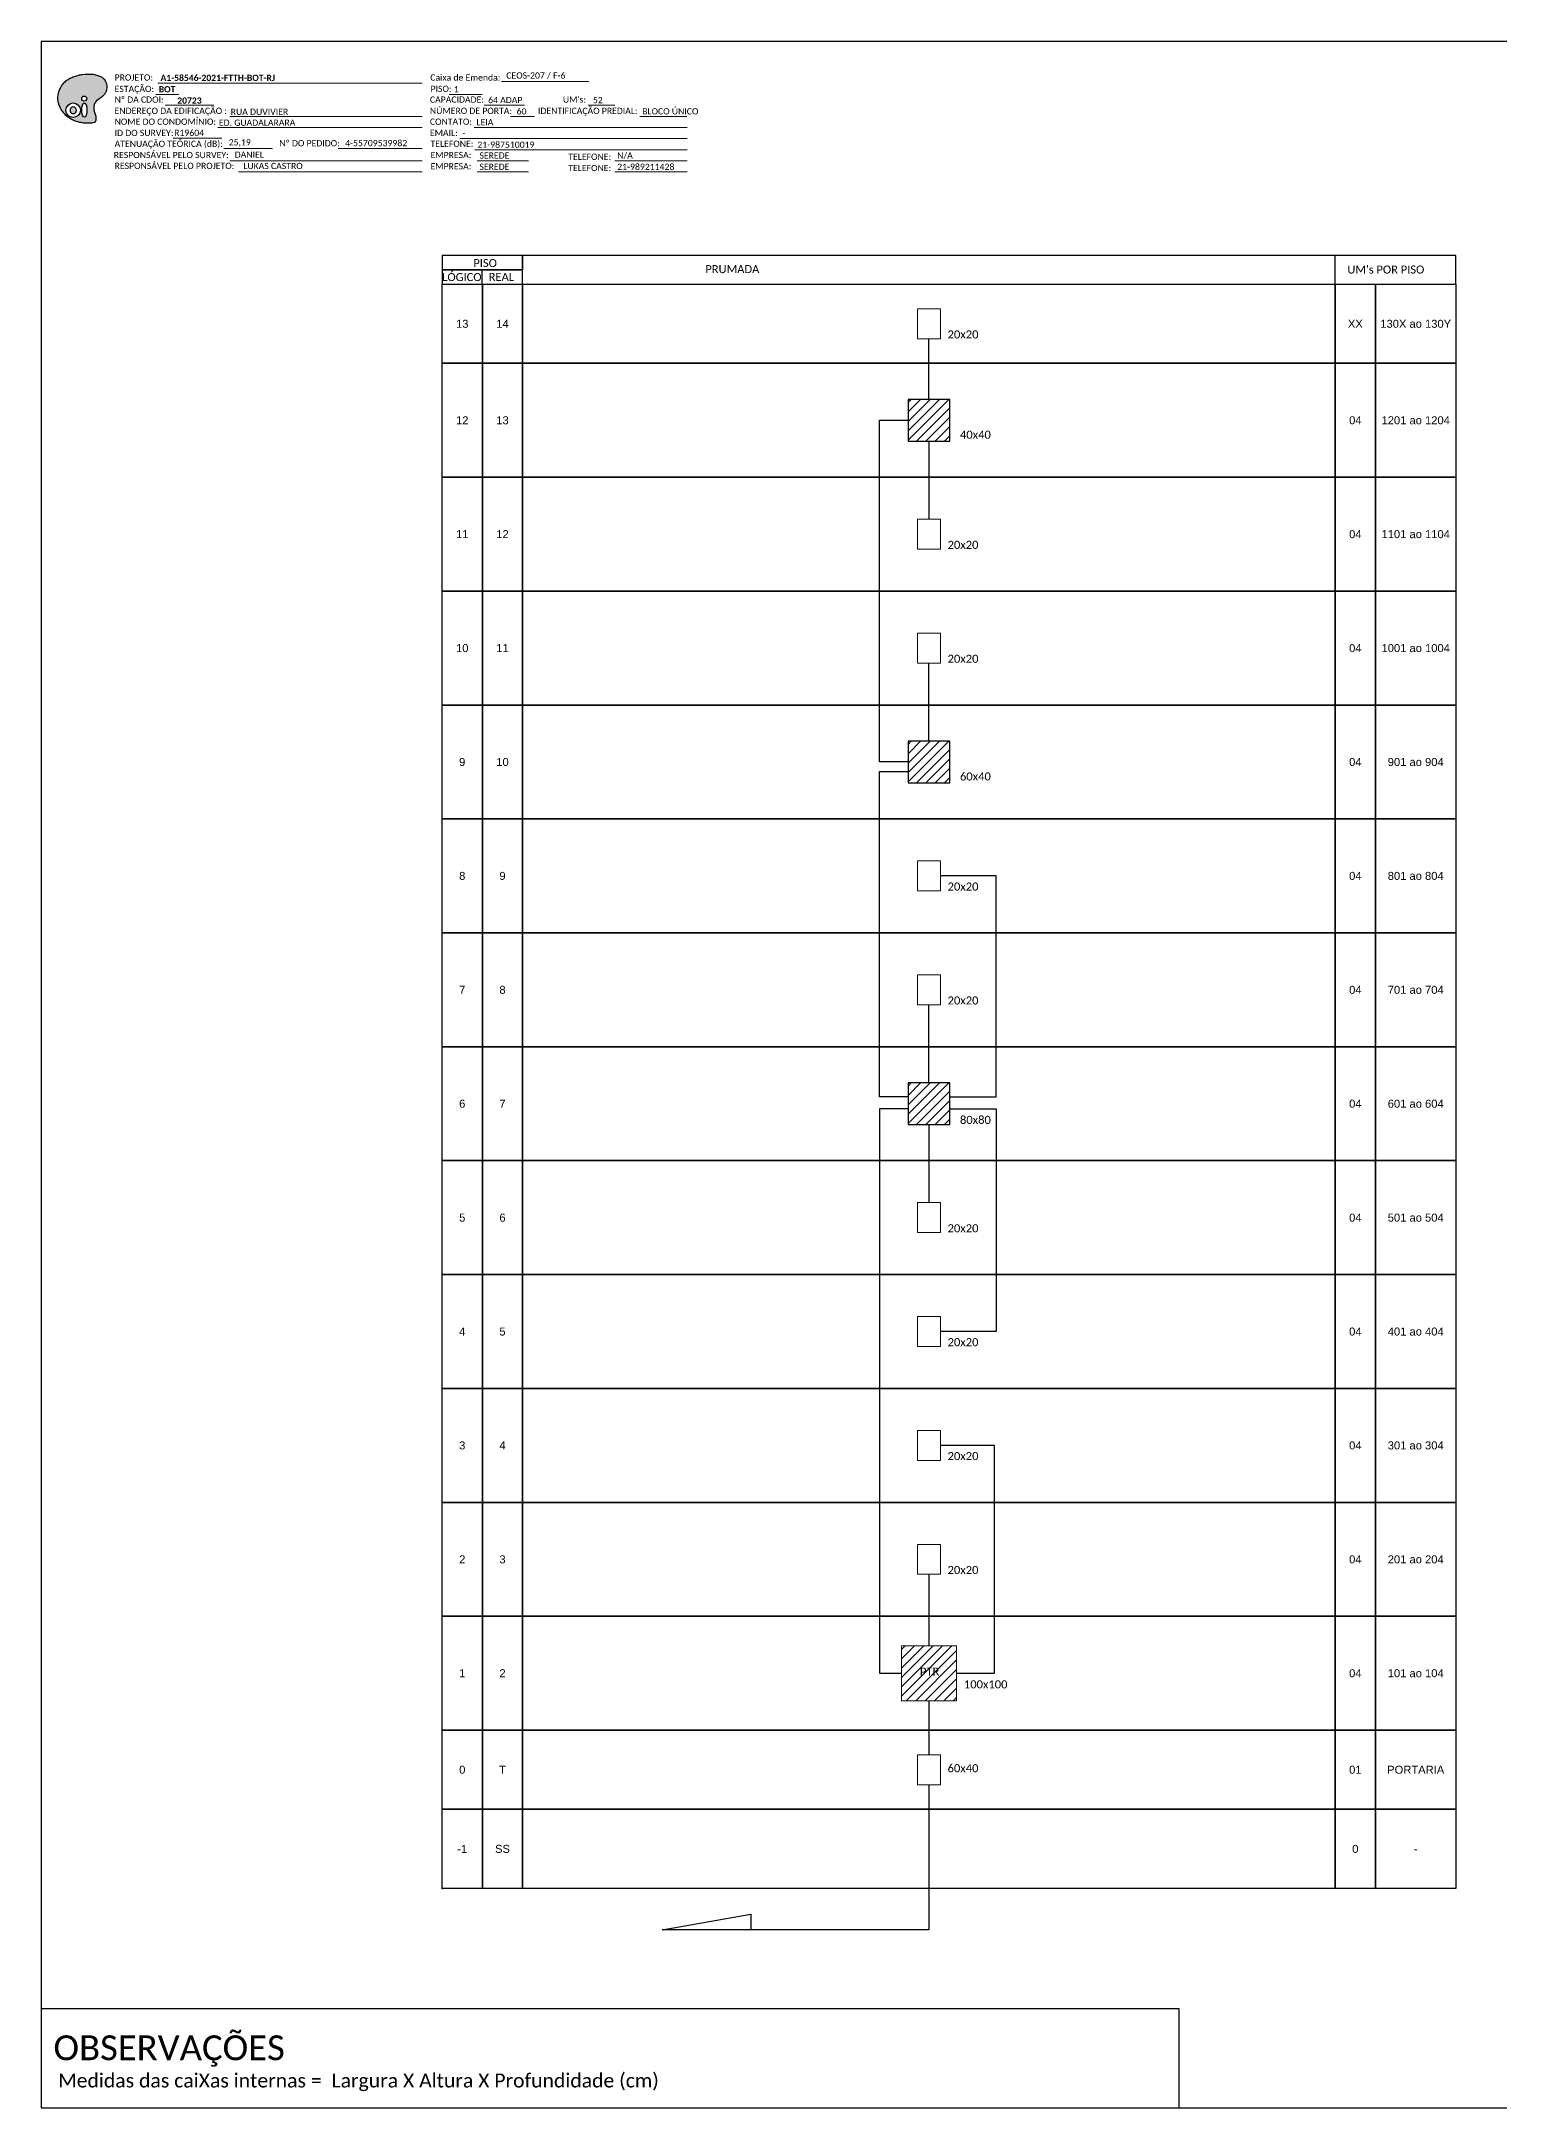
# Model space of a CAD drawing. Extents: x -89 to 2622484776, y -1852823961 to 1299.
# Drawn here: x 863 to 1282, y 705 to 1299 of the extents above; entities that cross this region are included whole.
import ezdxf
from ezdxf.enums import TextEntityAlignment as Align

# ---------------------------------------------------------------- set-up
doc = ezdxf.new("R2010")
doc.units = 0
doc.styles.add('ARIAL', font='arial.ttf')
doc.styles.add('WMF-Calibri0', font='CALIBRI.TTF')
doc.styles.add('WMF-Calibri1', font='CALIBRIB.TTF')

# ---------------------------------------------------------------- blocks, each defined once
blk = doc.blocks.new('OI')
h = blk.add_hatch(color=40)
edge = h.paths.add_edge_path()
edge.add_spline(control_points=[(4.35, -0.67), (3.92, -0.99), (3.26, -1.5), (2.81, -2.59), (2.9, -3.5), (3.06, -4.27), (3.31, -4.85), (3.37, -5.39), (3.4, -5.88), (3.2, -6.4), (2.54, -6.61), (1.65, -6.63), (0.55, -6.67), (-0.56, -6.42), (-1.61, -6.14), (-2.77, -5.61), (-3.92, -4.77), (-4.89, -3.7), (-5.34, -2.65), (-5.6, -1.94), (-5.85, -0.96), (-5.71, 0.47), (-5.1, 2.02), (-4.14, 3.02), (-3.3, 3.61), (-2.37, 4.16), (-1.36, 4.44), (-0.56, 4.7), (0.79, 4.85), (2.24, 4.97), (3.79, 4.57), (4.67, 4.21), (5.44, 3.65), (5.76, 2.99), (6.03, 2.21), (6.01, 1.46), (5.72, 0.64), (5.31, 0.08), (4.88, -0.38), (4.51, -0.55), (4.35, -0.67)], knot_values=[0, 0, 0, 0, 1.60434, 2.417191, 3.427595, 4.282808, 4.776746, 5.304182, 5.888771, 6.258406, 6.858137, 7.79129, 8.986195, 10.124242, 11.187857, 12.242908, 13.953784, 15.414161, 16.515391, 17.349188, 17.675853, 19.552021, 21.515531, 22.568638, 23.63245, 24.621084, 25.782718, 26.745347, 27.142653, 29.870543, 31.004649, 31.921532, 32.709589, 33.801391, 34.042471, 35.192333, 35.971461, 36.628871, 37.254359, 37.836911, 37.836911, 37.836911, 37.836911], degree=3, periodic=0)
h.paths.add_polyline_path([(1.13, -0.87, -1), (-0.04, -0.87, -1)], flags=16)
edge = h.paths.add_edge_path(flags=16)
edge.add_ellipse((0.56, -3.59), major_axis=(-0.02, 1.71), ratio=0.361305, start_angle=0, end_angle=360)
h.paths.add_polyline_path([(-0.36, -3.62, -1), (-3.8, -3.62, -1)], flags=16)
edge = h.paths.add_edge_path(flags=0)
edge.add_ellipse((-2.08, -3.62), major_axis=(0, 0.885), ratio=0.758294, start_angle=0, end_angle=360)
at = {"color": 40}
for centre, radius in [((-2.08, -3.62), 1.72), ((0.54, -0.87), 0.587)]:
    blk.add_circle(centre, radius, dxfattribs=at)
blk.add_ellipse((-2.08, -3.62), major_axis=(0, 0.885), ratio=0.758294, start_param=-3.141592653589792, end_param=3.141592653589792, dxfattribs=at)
blk.add_ellipse((0.56, -3.59), major_axis=(-0.02, 1.71), ratio=0.361305, dxfattribs=at)
at = {"color": 40, "start_tangent": (-0.800898, -0.598801), "end_tangent": (-0.800898, -0.598801)}
blk.add_spline([(4.35, -0.67), (3.2, -1.78), (2.9, -2.54), (2.92, -3.55), (3.12, -4.38), (3.28, -4.85), (3.37, -5.37), (3.35, -5.95), (3.2, -6.29), (2.66, -6.55), (1.73, -6.63), (0.54, -6.62), (-0.58, -6.41), (-1.6, -6.11), (-2.56, -5.67), (-3.95, -4.67), (-4.89, -3.56), (-5.37, -2.56), (-5.64, -1.78), (-5.72, -1.46), (-5.63, 0.42), (-4.84, 2.22), (-4.13, 2.99), (-3.27, 3.62), (-2.4, 4.09), (-1.3, 4.47), (-0.37, 4.72), (0.02, 4.77), (2.75, 4.8), (3.85, 4.53), (4.69, 4.16), (5.31, 3.68), (5.85, 2.73), (5.93, 2.5), (5.94, 1.35), (5.67, 0.62), (5.29, 0.08), (4.84, -0.36), (4.35, -0.67)], degree=3, dxfattribs=at)
blk = doc.blocks.new('CARIMBO')
at = {"color": 7, "lineweight": 0}
for points in [[(35.66, -16.79), (111.64, -16.79)], [(134.48, -16.3), (159.61, -16.3)], [(35.15, -20.06), (41.7, -20.06)], [(37.81, -23.14), (51.75, -23.14)], [(119.43, -20.02), (128.92, -20.02)], [(129.48, -23.14), (141.1, -23.14)], [(159.42, -23.14), (167.09, -23.14)], [(52.97, -29.48), (111.64, -29.48)], [(56.38, -26.37), (111.64, -26.37)], [(126.6, -29.48), (187.83, -29.48)], [(137.07, -26.37), (144.01, -26.37)], [(174.24, -26.37), (187.8, -26.37)], [(40.13, -32.55), (54.07, -32.55)], [(54.67, -35.52), (68.61, -35.52)], [(122.56, -32.72), (187.83, -32.72)], [(56.38, -39.07), (111.64, -39.07)], [(126.84, -35.96), (187.83, -35.96)], [(127.45, -39.07), (142.25, -39.07)], [(167.06, -39.07), (187.83, -39.07)], [(58.87, -42.31), (111.64, -42.31)], [(127.45, -42.31), (142.25, -42.31)], [(167.06, -42.31), (187.83, -42.31)]]:
    blk.add_lwpolyline(points, dxfattribs=at)
at = {"color": 7, "xscale": 1.213923925163967, "yscale": 1.213923925163967, "zscale": 1.213923925163967, "rotation": 0.1532896023949059}
blk.add_blockref('OI', (13.86, -20.16), dxfattribs=at)
at = {"color": 7, "lineweight": 0, "style": 'WMF-Calibri0'}
for s, height, p in [('PROJETO:', 1.793, (23.26, -16.04)), ('ESTAÇÃO:', 1.793, (23.26, -19.32)), ('Caixa de Emenda:', 1.7927, (114.02, -16.04)), ('PISO:', 1.793, (114.09, -19.28)), ('ENDEREÇO DA EDIFICAÇÃO :', 1.7927, (23.26, -25.63)), ('Nº DA CDOI:', 1.7927, (23.26, -22.39)), ('CAPACIDADE:', 1.7927, (113.91, -22.39)), ('NÚMERO DE PORTA:', 1.7927, (113.91, -25.63)), ('IDENTIFICAÇÃO PREDIAL:', 1.7927, (144.99, -25.63)), ("UM's:", 1.793, (152.15, -22.39)), ('NOME DO CONDOMÍNIO:', 1.7927, (23.26, -28.74)), ('CONTATO:', 1.793, (113.91, -28.74)), ('ATENUAÇÃO TEÓRICA (dB):', 1.7927, (23.26, -35.09)), ('ID DO SURVEY:', 1.7927, (23.26, -31.97)), ('EMAIL:', 1.793, (113.91, -31.97)), ('TELEFONE:', 1.793, (114.09, -35.09)), ('RESPONSÁVEL PELO SURVEY:', 1.7927, (23.02, -38.32)), ('RESPONSÁVEL PELO PROJETO:', 1.7927, (23.26, -41.44)), ('EMPRESA:', 1.793, (114.09, -38.32)), ('EMPRESA:', 1.793, (114.09, -41.56)), ('TELEFONE:', 1.793, (153.7, -38.83)), ('TELEFONE:', 1.793, (153.7, -42.06))]:
    blk.add_text(s, height=height, dxfattribs=at).set_placement(p)
at = {"color": 7, "lineweight": 0, "flags": 8}
for tag, p, style in [('EST', (35.94, -19.41), 'WMF-Calibri1'), ('PROJ', (36.46, -16.13), 'WMF-Calibri1'), ('PISO_PTR', (120.78, -19.42), 'WMF-Calibri0'), ('CEOS-XX', (135.87, -15.46), 'WMF-Calibri0'), ('CAPAC.', (130.66, -22.52), 'WMF-Calibri0'), ("UC'S", (160.78, -22.54), 'WMF-Calibri0'), ('NOME_DO_COND.', (53.23, -29.02), 'WMF-Calibri0'), ('LOGRADOURO', (56.65, -25.91), 'WMF-Calibri0'), ('NOME_DO_CONTATO', (127.3, -28.89), 'WMF-Calibri0'), ('N°', (138.85, -25.77), 'WMF-Calibri0'), ('N°PREDIO', (174.94, -25.77), 'WMF-Calibri0'), ('_ID_', (40.39, -31.94), 'WMF-Calibri0'), ('O_POTEN', (56.06, -34.68), 'WMF-Calibri0'), ('EMAIL', (123.26, -32.12), 'WMF-Calibri0'), ('TELEFONE', (127.55, -35.36), 'WMF-Calibri0'), ('RES_SURVEY', (57.78, -38.23), 'WMF-Calibri0'), ('RES_PROJ', (60.27, -41.47), 'WMF-Calibri0'), ('EMP_RESP_SURVEY', (128.16, -38.47), 'WMF-Calibri0'), ('EMP_RESP_PROJ', (128.16, -41.71), 'WMF-Calibri0'), ('CONT_RESP_SURVEY', (167.76, -38.47), 'WMF-Calibri0'), ('CONT_RESP_PROJ', (167.76, -41.71), 'WMF-Calibri0')]:
    blk.add_attdef(tag, p, '', height=1.79, dxfattribs=dict(at, style=style))
at = {"color": 7, "lineweight": 0, "style": 'WMF-Calibri1', "flags": 8}
blk.add_attdef("N° CDO'S", text='', height=1.79, dxfattribs=at).set_placement((44.78, -22.68), align=Align.CENTER)

msp = doc.modelspace()

# ---------------------------------------------------------------- hatches: boundary and pattern name
h = msp.add_hatch()
h.set_pattern_fill('ANSI31', color=1, scale=0.6)
h.set_pattern_definition([(45, (-1240, 52.6137), (-1.3470384, 1.3470384), [])])
h.paths.add_polyline_path([(1112.19, 1184.09), (1124.19, 1184.09), (1124.19, 1196.09), (1112.19, 1196.09)])
h = msp.add_hatch()
h.set_pattern_fill('ANSI31', color=1, scale=0.6)
h.set_pattern_definition([(45, (-1240, -45.6175), (-1.3470384, 1.3470384), [])])
h.paths.add_polyline_path([(1112.19, 1085.86), (1124.19, 1085.86), (1124.19, 1097.86), (1112.19, 1097.86)])
h = msp.add_hatch()
h.set_pattern_fill('ANSI31', color=1, scale=0.6)
h.set_pattern_definition([(45, (-1240, -143.8487), (-1.3470384, 1.3470384), [])])
h.paths.add_polyline_path([(1112.19, 987.63), (1124.19, 987.63), (1124.19, 999.63), (1112.19, 999.63)])
h = msp.add_hatch()
h.set_pattern_fill('ANSI31', color=1, scale=0.6)
h.set_pattern_definition([(45, (288.365, 3509.0693), (-1.3470384, 1.3470384), [])])
h.paths.add_polyline_path([(1126.09, 837.81), (1110.28, 837.81), (1110.28, 822.01), (1126.09, 822.01)])
h.paths.add_polyline_path([(1115.02, 828.64), (1121.82, 828.64), (1121.82, 832.11), (1115.02, 832.11)], flags=24)

# ---------------------------------------------------------------- linework, layer by layer
for points in [[(863, 705.02), (1701.56, 705.02), (1701.56, 1299.02), (863, 1299.02), (863, 705.02)], [(1001.34, 1229.21), (1269.71, 1229.21), (1269.71, 1237.43), (1001.34, 1237.43), (1001.34, 1237.43), (1001.34, 1233.32)], [(1234.96, 1229.21), (1234.96, 1237.43)], [(989.77, 1229.21), (989.77, 1233.32)]]:
    msp.add_lwpolyline(points)
at = {"color": 7, "lineweight": 0}
msp.add_lwpolyline([(948.31, 1268.26), (972.46, 1268.26)], dxfattribs=at)
for points in [[(978.2, 1233.32), (1001.34, 1233.32), (1001.34, 1237.43), (978.2, 1237.43)], [(978.2, 1229.21), (1001.34, 1229.21), (1001.34, 1233.32), (978.2, 1233.32)], [(978.23, 1229.21), (989.81, 1229.21), (989.81, 1206.46), (978.23, 1206.46)], [(989.81, 1229.21), (1001.38, 1229.21), (1001.38, 1206.46), (989.81, 1206.46)], [(1001.38, 1229.21), (1235, 1229.21), (1235, 1206.46), (1001.38, 1206.46)], [(1235, 1229.21), (1246.57, 1229.21), (1246.57, 1206.46), (1235, 1206.46)], [(1246.57, 1229.21), (1269.71, 1229.21), (1269.71, 1206.46), (1246.57, 1206.46)], [(978.23, 1206.46), (989.81, 1206.46), (989.81, 1173.72), (978.23, 1173.72)], [(989.81, 1206.46), (1001.38, 1206.46), (1001.38, 1173.72), (989.81, 1173.72)], [(1001.38, 1206.46), (1235, 1206.46), (1235, 1173.72), (1001.38, 1173.72)], [(1235, 1206.46), (1246.57, 1206.46), (1246.57, 1173.72), (1235, 1173.72)], [(1246.57, 1206.46), (1269.71, 1206.46), (1269.71, 1173.72), (1246.57, 1173.72)], [(978.23, 1173.72), (989.81, 1173.72), (989.81, 1140.97), (978.23, 1140.97)], [(989.81, 1173.72), (1001.38, 1173.72), (1001.38, 1140.97), (989.81, 1140.97)], [(1001.38, 1173.72), (1235, 1173.72), (1235, 1140.97), (1001.38, 1140.97)], [(1235, 1173.72), (1246.57, 1173.72), (1246.57, 1140.97), (1235, 1140.97)], [(1246.57, 1173.72), (1269.71, 1173.72), (1269.71, 1140.97), (1246.57, 1140.97)], [(978.23, 1140.97), (989.81, 1140.97), (989.81, 1108.23), (978.23, 1108.23)], [(989.81, 1140.97), (1001.38, 1140.97), (1001.38, 1108.23), (989.81, 1108.23)], [(1001.38, 1140.97), (1235, 1140.97), (1235, 1108.23), (1001.38, 1108.23)], [(1235, 1140.97), (1246.57, 1140.97), (1246.57, 1108.23), (1235, 1108.23)], [(1246.57, 1140.97), (1269.71, 1140.97), (1269.71, 1108.23), (1246.57, 1108.23)], [(978.23, 1108.23), (989.81, 1108.23), (989.81, 1075.49), (978.23, 1075.49)], [(989.81, 1108.23), (1001.38, 1108.23), (1001.38, 1075.49), (989.81, 1075.49)], [(1001.38, 1108.23), (1235, 1108.23), (1235, 1075.49), (1001.38, 1075.49)], [(1235, 1108.23), (1246.57, 1108.23), (1246.57, 1075.49), (1235, 1075.49)], [(1246.57, 1108.23), (1269.71, 1108.23), (1269.71, 1075.49), (1246.57, 1075.49)], [(978.23, 1075.49), (989.81, 1075.49), (989.81, 1042.74), (978.23, 1042.74)], [(989.81, 1075.49), (1001.38, 1075.49), (1001.38, 1042.74), (989.81, 1042.74)], [(1001.38, 1075.49), (1235, 1075.49), (1235, 1042.74), (1001.38, 1042.74)], [(1235, 1075.49), (1246.57, 1075.49), (1246.57, 1042.74), (1235, 1042.74)], [(1246.57, 1075.49), (1269.71, 1075.49), (1269.71, 1042.74), (1246.57, 1042.74)], [(978.23, 1042.74), (989.81, 1042.74), (989.81, 1010), (978.23, 1010)], [(989.81, 1042.74), (1001.38, 1042.74), (1001.38, 1010), (989.81, 1010)], [(1001.38, 1042.74), (1235, 1042.74), (1235, 1010), (1001.38, 1010)], [(1235, 1042.74), (1246.57, 1042.74), (1246.57, 1010), (1235, 1010)], [(1246.57, 1042.74), (1269.71, 1042.74), (1269.71, 1010), (1246.57, 1010)], [(978.23, 1010), (989.81, 1010), (989.81, 977.26), (978.23, 977.26)], [(989.81, 1010), (1001.38, 1010), (1001.38, 977.26), (989.81, 977.26)], [(1001.38, 1010), (1235, 1010), (1235, 977.26), (1001.38, 977.26)], [(1235, 1010), (1246.57, 1010), (1246.57, 977.26), (1235, 977.26)], [(1246.57, 1010), (1269.71, 1010), (1269.71, 977.26), (1246.57, 977.26)], [(978.23, 977.26), (989.81, 977.26), (989.81, 944.51), (978.23, 944.51)], [(989.81, 977.26), (1001.38, 977.26), (1001.38, 944.51), (989.81, 944.51)], [(1001.38, 977.26), (1235, 977.26), (1235, 944.51), (1001.38, 944.51)], [(1235, 977.26), (1246.57, 977.26), (1246.57, 944.51), (1235, 944.51)], [(1246.57, 977.26), (1269.71, 977.26), (1269.71, 944.51), (1246.57, 944.51)], [(978.23, 944.51), (989.81, 944.51), (989.81, 911.77), (978.23, 911.77)], [(989.81, 944.51), (1001.38, 944.51), (1001.38, 911.77), (989.81, 911.77)], [(1001.38, 944.51), (1235, 944.51), (1235, 911.77), (1001.38, 911.77)], [(1235, 944.51), (1246.57, 944.51), (1246.57, 911.77), (1235, 911.77)], [(1246.57, 944.51), (1269.71, 944.51), (1269.71, 911.77), (1246.57, 911.77)], [(978.23, 911.77), (989.81, 911.77), (989.81, 879.03), (978.23, 879.03)], [(989.81, 911.77), (1001.38, 911.77), (1001.38, 879.03), (989.81, 879.03)], [(1001.38, 911.77), (1235, 911.77), (1235, 879.03), (1001.38, 879.03)], [(1235, 911.77), (1246.57, 911.77), (1246.57, 879.03), (1235, 879.03)], [(1246.57, 911.77), (1269.71, 911.77), (1269.71, 879.03), (1246.57, 879.03)], [(978.23, 879.03), (989.81, 879.03), (989.81, 846.28), (978.23, 846.28)], [(989.81, 879.03), (1001.38, 879.03), (1001.38, 846.28), (989.81, 846.28)], [(1001.38, 879.03), (1235, 879.03), (1235, 846.28), (1001.38, 846.28)], [(1235, 879.03), (1246.57, 879.03), (1246.57, 846.28), (1235, 846.28)], [(1246.57, 879.03), (1269.71, 879.03), (1269.71, 846.28), (1246.57, 846.28)], [(978.23, 846.28), (989.81, 846.28), (989.81, 813.54), (978.23, 813.54)], [(989.81, 846.28), (1001.38, 846.28), (1001.38, 813.54), (989.81, 813.54)], [(1001.38, 846.28), (1235, 846.28), (1235, 813.54), (1001.38, 813.54)], [(1235, 846.28), (1246.57, 846.28), (1246.57, 813.54), (1235, 813.54)], [(1246.57, 846.28), (1269.71, 846.28), (1269.71, 813.54), (1246.57, 813.54)], [(978.23, 813.54), (989.81, 813.54), (989.81, 790.79), (978.23, 790.79)], [(989.81, 813.54), (1001.38, 813.54), (1001.38, 790.79), (989.81, 790.79)], [(1001.38, 813.54), (1235, 813.54), (1235, 790.79), (1001.38, 790.79)], [(1235, 813.54), (1246.57, 813.54), (1246.57, 790.79), (1235, 790.79)], [(1246.57, 813.54), (1269.71, 813.54), (1269.71, 790.79), (1246.57, 790.79)], [(978.23, 790.79), (989.81, 790.79), (989.81, 768.05), (978.23, 768.05)], [(989.81, 790.79), (1001.38, 790.79), (1001.38, 768.05), (989.81, 768.05)], [(1001.38, 790.79), (1235, 790.79), (1235, 768.05), (1001.38, 768.05)], [(1235, 790.79), (1246.57, 790.79), (1246.57, 768.05), (1235, 768.05)], [(1246.57, 790.79), (1269.71, 790.79), (1269.71, 768.05), (1246.57, 768.05)]]:
    msp.add_lwpolyline(points, close=True)
at = {"color": 0, "lineweight": 0}
for points in [[(1114.88, 1222.14), (1121.5, 1222.14), (1121.5, 1213.52), (1114.88, 1213.52)], [(1114.88, 1161.66), (1121.5, 1161.66), (1121.5, 1153.04), (1114.88, 1153.04)], [(1114.88, 1128.91), (1121.5, 1128.91), (1121.5, 1120.29), (1114.88, 1120.29)], [(1114.88, 1063.43), (1121.5, 1063.43), (1121.5, 1054.81), (1114.88, 1054.81)], [(1114.88, 1030.68), (1121.5, 1030.68), (1121.5, 1022.06), (1114.88, 1022.06)], [(1114.88, 965.19), (1121.5, 965.19), (1121.5, 956.57), (1114.88, 956.57)], [(1114.88, 932.45), (1121.5, 932.45), (1121.5, 923.83), (1114.88, 923.83)], [(1114.88, 899.71), (1121.5, 899.71), (1121.5, 891.09), (1114.88, 891.09)], [(1114.88, 866.96), (1121.5, 866.96), (1121.5, 858.34), (1114.88, 858.34)], [(1114.88, 806.48), (1121.5, 806.48), (1121.5, 797.86), (1114.88, 797.86)]]:
    msp.add_lwpolyline(points, close=True, dxfattribs=at)
at = {"color": 3, "ltscale": 0.5}
for points in [[(1118.19, 1196.09), (1118.19, 1213.52)], [(1104, 1091.86), (1104, 1190.09), (1112.19, 1190.09)], [(1118.19, 1184.09), (1118.19, 1161.66)], [(1118.19, 1097.86), (1118.19, 1120.29)], [(1112.19, 1091.86), (1104, 1091.86)], [(1104, 995.63), (1104, 1089.11), (1112.19, 1089.11)], [(1137.5, 995.63), (1137.5, 1059.12), (1121.5, 1059.12)], [(1118.19, 999.63), (1118.19, 1022.06)], [(1112.19, 995.63), (1104, 995.63)], [(1112.19, 992.13), (1104, 992.13), (1104, 829.91), (1110.28, 829.91)], [(1137.5, 992.13), (1137.5, 928.14), (1121.5, 928.14)], [(1124.19, 995.63), (1137.5, 995.63)], [(1124.19, 992.13), (1137.5, 992.13)], [(1118.19, 987.63), (1118.19, 965.19)], [(1126.09, 829.91), (1137, 829.91), (1137, 895.4), (1121.5, 895.4)], [(1118.19, 858.34), (1118.19, 837.81)], [(1118.19, 822.01), (1118.19, 806.48)], [(1118.19, 797.86), (1118.19, 756.11), (1041.5, 756.11), (1067, 760.61), (1067, 756.11)]]:
    msp.add_lwpolyline(points, dxfattribs=at)
at = {"color": 1}
for points in [[(1112.19, 1184.09), (1124.19, 1184.09), (1124.19, 1196.09), (1112.19, 1196.09)], [(1112.19, 1085.86), (1124.19, 1085.86), (1124.19, 1097.86), (1112.19, 1097.86)], [(1112.19, 987.63), (1124.19, 987.63), (1124.19, 999.63), (1112.19, 999.63)]]:
    msp.add_lwpolyline(points, close=True, dxfattribs=at)
at = {"color": 1, "lineweight": 0}
msp.add_lwpolyline([(1110.28, 837.81), (1126.09, 837.81), (1126.09, 822.01), (1110.28, 822.01)], close=True, dxfattribs=at)
at = {"color": 7}
msp.add_lwpolyline([(863.07, 733.5), (1190.03, 733.5), (1190.03, 705.02)], dxfattribs=at)
for p in [(978.23, 1229.21), (978.23, 1206.46), (978.23, 1173.72), (978.23, 1140.97), (978.23, 1108.23), (978.23, 1075.49), (978.23, 1042.74), (978.23, 1010), (978.23, 977.26), (978.23, 944.51), (978.23, 911.77), (978.23, 879.03), (978.23, 846.28), (978.23, 813.54), (978.23, 790.79), (978.23, 768.05)]:
    msp.add_point(p)

# ---------------------------------------------------------------- block references
ref = msp.add_blockref('CARIMBO', (860.81, 1303.77))
ref.add_attrib('PROJ', 'A1-58546-2021-FTTH-BOT-RJ', (897.27, 1287.63), dxfattribs={"color": 7, "lineweight": 0, "height": 1.7927, "style": 'WMF-Calibri1'})
ref.add_attrib('EST', 'BOT', (896.75, 1284.35), dxfattribs={"color": 7, "lineweight": 0, "height": 1.793, "style": 'WMF-Calibri1'})
ref.add_attrib("N° CDO'S", '20723', dxfattribs={"color": 7, "lineweight": 0, "height": 1.793, "style": 'WMF-Calibri1'}).set_placement((905.59, 1281.09), align=Align.CENTER)
ref.add_attrib('LOGRADOURO', 'RUA DUVIVIER', (917.45, 1277.86), dxfattribs={"color": 7, "lineweight": 0, "height": 1.7927, "style": 'WMF-Calibri0'})
ref.add_attrib('NOME_DO_COND.', 'ED. GUADALARARA', (914.04, 1274.74), dxfattribs={"color": 7, "lineweight": 0, "height": 1.7927, "style": 'WMF-Calibri0'})
ref.add_attrib('_ID_', 'R19604', (901.2, 1271.83), dxfattribs={"color": 7, "lineweight": 0, "height": 1.793, "style": 'WMF-Calibri0'})
ref.add_attrib('O_POTEN', '25,19', (916.87, 1269.09), dxfattribs={"color": 7, "lineweight": 0, "height": 1.793, "style": 'WMF-Calibri0'})
ref.add_attrib('RES_SURVEY', 'DANIEL', (918.59, 1265.54), dxfattribs={"color": 7, "lineweight": 0, "height": 1.793, "style": 'WMF-Calibri0'})
ref.add_attrib('RES_PROJ', 'LUKAS CASTRO', (921.08, 1262.3), dxfattribs={"color": 7, "lineweight": 0, "height": 1.7927, "style": 'WMF-Calibri0'})
ref.add_attrib('CEOS-XX', 'CEOS-207 / F-6', (996.68, 1288.31), dxfattribs={"color": 7, "lineweight": 0, "height": 1.7927, "style": 'WMF-Calibri0'})
ref.add_attrib('CAPAC.', '64 ADAP', (991.46, 1281.25), dxfattribs={"color": 7, "lineweight": 0, "height": 1.793, "style": 'WMF-Calibri0'})
ref.add_attrib("UC'S", '52', (1021.58, 1281.23), dxfattribs={"color": 7, "lineweight": 0, "height": 1.793, "style": 'WMF-Calibri0'})
ref.add_attrib('PISO_PTR', '1', (981.59, 1284.34), dxfattribs={"color": 7, "lineweight": 0, "height": 1.79, "style": 'WMF-Calibri0'})
ref.add_attrib('N°', '60', (999.65, 1278), dxfattribs={"color": 7, "lineweight": 0, "height": 1.793, "style": 'WMF-Calibri0'})
ref.add_attrib('N°PREDIO', 'BLOCO ÚNICO', (1035.75, 1278), dxfattribs={"color": 7, "lineweight": 0, "height": 1.7927, "style": 'WMF-Calibri0'})
ref.add_attrib('NOME_DO_CONTATO', 'LEIA', (988.11, 1274.88), dxfattribs={"color": 7, "lineweight": 0, "height": 1.793, "style": 'WMF-Calibri0'})
ref.add_attrib('EMAIL', '-', (984.07, 1271.65), dxfattribs={"color": 7, "lineweight": 0, "height": 1.79, "style": 'WMF-Calibri0'})
ref.add_attrib('TELEFONE', '21-987510019', (988.36, 1268.41), dxfattribs={"color": 7, "lineweight": 0, "height": 1.7927, "style": 'WMF-Calibri0'})
ref.add_attrib('EMP_RESP_SURVEY', 'SEREDE', (988.96, 1265.3), dxfattribs={"color": 7, "lineweight": 0, "height": 1.793, "style": 'WMF-Calibri0'})
ref.add_attrib('EMP_RESP_PROJ', 'SEREDE', (988.96, 1262.06), dxfattribs={"color": 7, "lineweight": 0, "height": 1.793, "style": 'WMF-Calibri0'})
ref.add_attrib('CONT_RESP_SURVEY', 'N/A', (1028.57, 1265.3), dxfattribs={"color": 7, "lineweight": 0, "height": 1.793, "style": 'WMF-Calibri0'})
ref.add_attrib('CONT_RESP_PROJ', '21-989211428', (1028.57, 1262.06), dxfattribs={"color": 7, "lineweight": 0, "height": 1.7927, "style": 'WMF-Calibri0'})

# ---------------------------------------------------------------- texts
at = {"color": 7, "lineweight": 0, "style": 'WMF-Calibri0'}
msp.add_text('Nº DO PEDIDO:', height=1.7927, dxfattribs=at).set_placement((931.44, 1268.84))
at = {"style": 'WMF-Calibri0'}
for s, height, p in [('     PISO', 2.3, (983.16, 1234.13)), ('  LÓGICO', 2.3, (976.62, 1230.1)), ('    REAL', 2.3, (988.38, 1230.15)), ('PRUMADA', 2.3, (1053.91, 1232.39)), ("UM's POR PISO", 2.3, (1238.49, 1232.27)), ('20x20', 2.317, (1123.55, 1213.61)), ('40x40', 2.317, (1127.11, 1184.78)), ('20x20', 2.317, (1123.55, 1153.13)), ('20x20', 2.317, (1123.55, 1120.38)), ('60x40', 2.317, (1127.11, 1086.55)), ('20x20', 2.317, (1123.55, 1054.9)), ('20x20', 2.317, (1123.55, 1022.15)), ('80x80', 2.317, (1127.11, 987.82)), ('20x20', 2.317, (1123.55, 956.66)), ('20x20', 2.317, (1123.55, 923.92)), ('20x20', 2.317, (1123.55, 891.18)), ('20x20', 2.317, (1123.55, 858.43)), ('PTR', 2.317, (1115.6, 829.23)), ('100x100', 2.317, (1128.23, 825.55)), ('60x40', 2.317, (1123.55, 801.45))]:
    msp.add_text(s, height=height, dxfattribs=at).set_placement(p)
at = {"style": 'ARIAL'}
for s, p in [('13', (984.02, 1217.83)), ('14', (995.59, 1217.83)), ('XX', (1240.78, 1217.83)), ('130X ao 130Y', (1258.14, 1217.83)), ('12', (984.02, 1190.09)), ('13', (995.59, 1190.09)), ('04', (1240.78, 1190.09)), ('1201 ao 1204', (1258.14, 1190.09)), ('11', (984.02, 1157.35)), ('12', (995.59, 1157.35)), ('04', (1240.78, 1157.35)), ('1101 ao 1104', (1258.14, 1157.35)), ('10', (984.02, 1124.6)), ('11', (995.59, 1124.6)), ('04', (1240.78, 1124.6)), ('1001 ao 1004', (1258.14, 1124.6)), ('9', (984.02, 1091.86)), ('10', (995.59, 1091.86)), ('04', (1240.78, 1091.86)), ('901 ao 904', (1258.14, 1091.86)), ('8', (984.02, 1059.12)), ('9', (995.59, 1059.12)), ('04', (1240.78, 1059.12)), ('801 ao 804', (1258.14, 1059.12)), ('7', (984.02, 1026.37)), ('8', (995.59, 1026.37)), ('04', (1240.78, 1026.37)), ('701 ao 704', (1258.14, 1026.37)), ('6', (984.02, 993.63)), ('7', (995.59, 993.63)), ('04', (1240.78, 993.63)), ('601 ao 604', (1258.14, 993.63)), ('5', (984.02, 960.88)), ('6', (995.59, 960.88)), ('04', (1240.78, 960.88)), ('501 ao 504', (1258.14, 960.88)), ('4', (984.02, 928.14)), ('5', (995.59, 928.14)), ('04', (1240.78, 928.14)), ('401 ao 404', (1258.14, 928.14)), ('3', (984.02, 895.4)), ('4', (995.59, 895.4)), ('04', (1240.78, 895.4)), ('301 ao 304', (1258.14, 895.4)), ('2', (984.02, 862.65)), ('3', (995.59, 862.65)), ('04', (1240.78, 862.65)), ('201 ao 204', (1258.14, 862.65)), ('1', (984.02, 829.91)), ('2', (995.59, 829.91)), ('04', (1240.78, 829.91)), ('101 ao 104', (1258.14, 829.91)), ('0', (984.02, 802.17)), ('T', (995.59, 802.17)), ('01', (1240.78, 802.17)), ('PORTARIA', (1258.14, 802.17)), ('-1', (984.02, 779.42)), ('SS', (995.59, 779.42)), ('0', (1240.78, 779.42)), ('-', (1258.14, 779.42))]:
    msp.add_text(s, height=2.3, dxfattribs=at).set_placement(p, align=Align.MIDDLE_CENTER)
at = {"color": 7, "style": 'WMF-Calibri0'}
msp.add_text('OBSERVAÇÕES', height=7.1308, dxfattribs=at).set_placement((866.49, 718.67))
at = {"color": 7, "insert": (867.84, 714.83), "char_height": 4, "width": 658.8434, "attachment_point": 1, "style": 'WMF-Calibri0'}
msp.add_mtext('Medidas das caiXas internas =  Largura X Altura X Profundidade (cm)', dxfattribs=at)
at = {"color": 7, "lineweight": 0, "style": 'WMF-Calibri0', "flags": 8}
msp.add_attdef('4-55709539982', (950.35, 1268.87), '4-55709539982', height=1.7927, dxfattribs=at)

doc.saveas('drawing.dxf')
